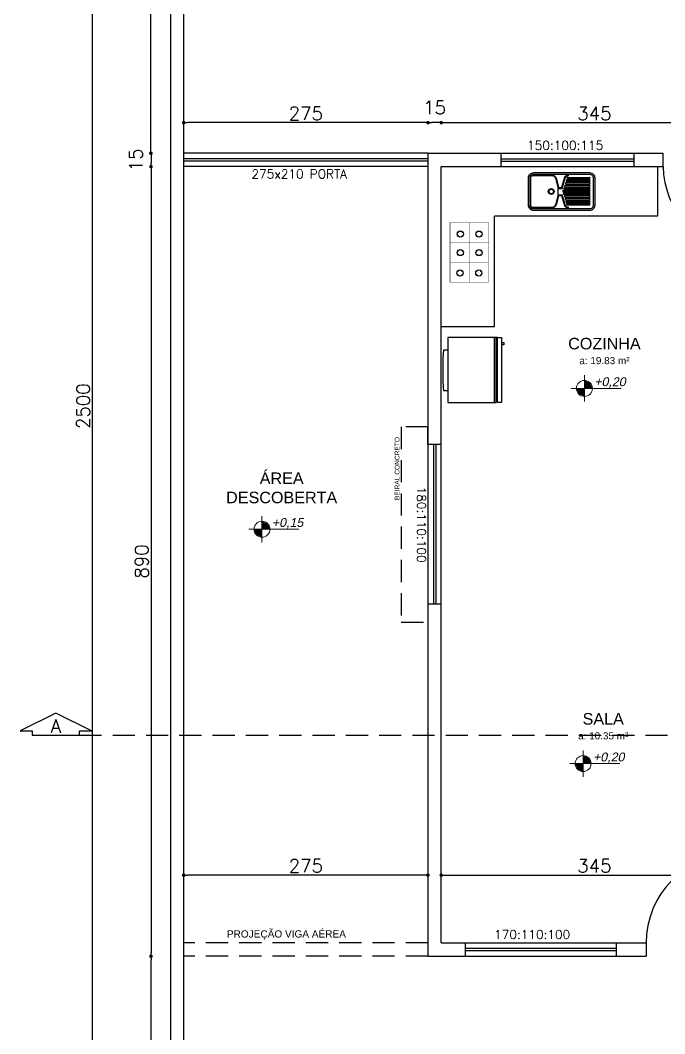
# Model space of a CAD drawing. Header units: millimetres. Extents: x 3314 to 3538, y 1235 to 1314.
# Drawn here: x 3314.19 to 3321.44, y 1286.12 to 1297.54 of the extents above; entities that cross this region are included whole.
import ezdxf

# ---------------------------------------------------------------- set-up
doc = ezdxf.new("R2010")
doc.units = ezdxf.units.MM
doc.linetypes.add('CONTINU', pattern=[0])
doc.linetypes.add('RAYITAS', pattern=[0.375, 0.25, -0.125])
for name, color, linetype in [('04', 4, 'Continuous'), ('05', 5, 'Continuous'), ('CARROS', 7, 'Continuous'), ('Layout-int', 1, 'Continuous'), ('Portas e Janelas', 3, 'Continuous'), ('TextoÁreas', 2, 'Continuous')]:
    doc.layers.add(name, color=color, linetype=linetype)
doc.layers.add('ALVENARIA', color=7, linetype='Continuous', lineweight=30)
doc.layers.add('LAYOUT', color=8, linetype='Continuous', lineweight=13)
doc.styles.add('ROMANS', font='romans.shx')
doc.styles.add('STYLE1', font='Romans.shx')
doc.styles.add('Util2000', font='arial.ttf')
doc.dimstyles.new('1-100', dxfattribs={"dimtxt": 0.15, "dimasz": 0.04, "dimexe": 0.05, "dimexo": 0.1, "dimgap": 0.03, "dimtad": 1, "dimdec": 0, "dimlfac": 100, "dimzin": 5, "dimdsep": 46, "dimtxsty": 'ROMANS', "dimblk": 'DOT', "dimcen": 0, "dimse1": 1, "dimse2": 1, "dimclrd": 1, "dimclre": 1, "dimclrt": 2, "dimadec": 0, "dimazin": 0, "dimtfac": 1, "dimtdec": 0, "dimtofl": 0, "dimtmove": 2, "dimatfit": 3, "dimfxl": 0.04, "dimtolj": 1, "dimtzin": 1, "dimarcsym": 0})

# ---------------------------------------------------------------- blocks, each defined once
blk = doc.blocks.new('ddd')
for points in [[(3138.97, 4519.845), (3138.211, 4519.845, 0.414214), (3138.141, 4519.775), (3138.141, 4519.415, 0.414214), (3138.211, 4519.345), (3138.97, 4519.345, 0.414214), (3139.04, 4519.415), (3139.04, 4519.775, 0.414214)], [(3138.97, 4519.825), (3138.211, 4519.825, 0.414214), (3138.161, 4519.775), (3138.161, 4519.415, 0.414214), (3138.211, 4519.365), (3138.97, 4519.365, 0.414214), (3139.02, 4519.415), (3139.02, 4519.775, 0.414214)]]:
    blk.add_lwpolyline(points, format="xyb", close=True)
for points in [[(3138.516, 4519.775), (3138.217, 4519.775)], [(3138.516, 4519.755), (3138.217, 4519.755)], [(3138.525, 4519.74), (3138.217, 4519.74)], [(3138.525, 4519.72), (3138.217, 4519.72)], [(3138.535, 4519.705), (3138.217, 4519.705)], [(3138.535, 4519.685), (3138.217, 4519.685)], [(3138.544, 4519.67), (3138.217, 4519.67)], [(3138.544, 4519.65), (3138.217, 4519.65)], [(3138.557, 4519.635), (3138.217, 4519.635)], [(3138.557, 4519.615), (3138.217, 4519.615)], [(3138.635, 4519.638), (3138.585, 4519.638)], [(3138.629, 4519.648), (3138.59, 4519.648)], [(3138.635, 4519.638), (3138.635, 4519.552)], [(3138.568, 4519.6), (3138.217, 4519.6)], [(3138.568, 4519.58), (3138.217, 4519.58)], [(3138.552, 4519.565), (3138.217, 4519.565)], [(3138.552, 4519.545), (3138.217, 4519.545)], [(3138.54, 4519.53), (3138.217, 4519.53)], [(3138.54, 4519.51), (3138.217, 4519.51)], [(3138.53, 4519.495), (3138.217, 4519.495)], [(3138.53, 4519.475), (3138.217, 4519.475)], [(3138.635, 4519.552), (3138.585, 4519.552)], [(3138.629, 4519.542), (3138.59, 4519.542)], [(3138.521, 4519.46), (3138.217, 4519.46)], [(3138.521, 4519.44), (3138.217, 4519.44)], [(3138.509, 4519.425), (3138.217, 4519.425)], [(3138.509, 4519.405), (3138.217, 4519.405)]]:
    blk.add_lwpolyline(points)
for points in [[(3138.493, 4519.81), (3138.496, 4519.81, -0.338084), (3138.545, 4519.773), (3138.578, 4519.649, 0.109301), (3138.585, 4519.638)], [(3138.503, 4519.82, -0.308329), (3138.554, 4519.776), (3138.588, 4519.652, 0.055371), (3138.59, 4519.648)], [(3138.629, 4519.648, 0.055371), (3138.631, 4519.652), (3138.665, 4519.776, -0.324096), (3138.72, 4519.82)], [(3138.635, 4519.638, 0.109301), (3138.641, 4519.649), (3138.674, 4519.773, -0.338084), (3138.723, 4519.81), (3138.975, 4519.81, -0.414214), (3139.005, 4519.78), (3139.005, 4519.41, -0.414214), (3138.975, 4519.38), (3138.723, 4519.38, -0.338084), (3138.674, 4519.417), (3138.641, 4519.541, 0.109301), (3138.635, 4519.552)], [(3138.585, 4519.552, 0.109301), (3138.578, 4519.541), (3138.545, 4519.417, -0.338084), (3138.496, 4519.38), (3138.493, 4519.38, -0.414214)], [(3138.59, 4519.542, 0.055371), (3138.588, 4519.538), (3138.554, 4519.414, -0.308329), (3138.503, 4519.37)], [(3138.72, 4519.37, -0.324096), (3138.665, 4519.414), (3138.631, 4519.538, 0.055371), (3138.629, 4519.542)]]:
    blk.add_lwpolyline(points, format="xyb")
for radius in [0.04, 0.03]:
    blk.add_circle((3138.73, 4519.595), radius)
for centre, start, end in [((3138.217, 4519.765), 90, 270), ((3138.516, 4519.765), 270, 90), ((3138.217, 4519.73), 90, 270), ((3138.217, 4519.695), 90, 270), ((3138.217, 4519.66), 90, 270), ((3138.217, 4519.625), 90, 270), ((3138.525, 4519.73), 270, 90), ((3138.535, 4519.695), 270, 90), ((3138.544, 4519.66), 270, 90), ((3138.557, 4519.625), 270, 90), ((3138.217, 4519.59), 90, 270), ((3138.217, 4519.555), 90, 270), ((3138.217, 4519.52), 90, 270), ((3138.217, 4519.485), 90, 270), ((3138.53, 4519.485), 270, 90), ((3138.54, 4519.52), 270, 90), ((3138.552, 4519.555), 270, 90), ((3138.568, 4519.59), 270, 90), ((3138.217, 4519.45), 90, 270), ((3138.217, 4519.415), 90, 270), ((3138.509, 4519.415), 270, 90), ((3138.521, 4519.45), 270, 90)]:
    blk.add_arc(centre, 0.01, start, end)
blk = doc.blocks.new('_Dot')
at = {"color": 0, "linetype": 'ByBlock', "lineweight": -2}
blk.add_line((-0.5, 0), (-1, 0), dxfattribs=at)
at = {"color": 0, "linetype": 'ByBlock', "const_width": 0.5}
blk.add_lwpolyline([(-0.25, 0, 1), (0.25, 0, 1)], format="xyb", close=True, dxfattribs=at)
blk = doc.blocks.new('*D80')
at = {"layer": '04', "color": 1, "lineweight": -2, "transparency": 16777216}
blk.add_line((3318.968, 1287.904), (3322.338, 1287.904), dxfattribs=at)
at = {"layer": 'Defpoints', "color": 0, "transparency": 16777216}
for p in [(3322.378, 1287.904), (3318.928, 1287.14), (3322.378, 1287.14)]:
    blk.add_point(p, dxfattribs=at)
at = {"layer": '04', "color": 1, "lineweight": -2, "transparency": 16777216, "xscale": 0.04, "yscale": 0.04, "zscale": 0.04, "rotation": 180}
blk.add_blockref('_Dot', (3318.928, 1287.904), dxfattribs=at)
at = {"layer": '04', "color": 1, "lineweight": -2, "transparency": 16777216, "xscale": 0.04, "yscale": 0.04, "zscale": 0.04}
blk.add_blockref('_Dot', (3322.378, 1287.904), dxfattribs=at)
at = {"layer": '04', "color": 2, "transparency": 16777216, "insert": (3320.653, 1288.009), "char_height": 0.15, "attachment_point": 5, "style": 'ROMANS'}
blk.add_mtext('\\A1;345', dxfattribs=at)
blk = doc.blocks.new('*D87')
at = {"layer": 'ALVENARIA', "color": 1, "lineweight": -2, "transparency": 16777216}
blk.add_line((3315.659, 1280.88), (3315.659, 1286.95), dxfattribs=at)
at = {"layer": 'Defpoints', "color": 0, "transparency": 16777216}
for p in [(3315.659, 1286.99), (3316.028, 1286.99), (3315.878, 1280.84)]:
    blk.add_point(p, dxfattribs=at)
at = {"layer": 'ALVENARIA', "color": 1, "lineweight": -2, "transparency": 16777216, "xscale": 0.04, "yscale": 0.04, "zscale": 0.04}
for p, rotation in [((3315.659, 1286.99), 90), ((3315.659, 1280.84), 270)]:
    blk.add_blockref('_Dot', p, dxfattribs=dict(at, rotation=rotation))
at = {"layer": 'ALVENARIA', "color": 2, "transparency": 16777216, "insert": (3315.554, 1283.915), "char_height": 0.15, "attachment_point": 5, "rotation": 90, "style": 'ROMANS'}
blk.add_mtext('\\A1;615', dxfattribs=at)
blk = doc.blocks.new('*D90')
at = {"layer": 'ALVENARIA', "color": 1, "lineweight": -2, "transparency": 16777216}
blk.add_line((3315.001, 1280.73), (3315.001, 1305.65), dxfattribs=at)
at = {"layer": 'Defpoints', "color": 0, "transparency": 16777216}
for p in [(3315.001, 1305.69), (3315.878, 1305.69), (3315.878, 1280.69)]:
    blk.add_point(p, dxfattribs=at)
at = {"layer": 'ALVENARIA', "color": 1, "lineweight": -2, "transparency": 16777216, "xscale": 0.04, "yscale": 0.04, "zscale": 0.04}
for p, rotation in [((3315.001, 1305.69), 90), ((3315.001, 1280.69), 270)]:
    blk.add_blockref('_Dot', p, dxfattribs=dict(at, rotation=rotation))
at = {"layer": 'ALVENARIA', "color": 2, "transparency": 16777216, "insert": (3314.896, 1293.19), "char_height": 0.15, "attachment_point": 5, "rotation": 90, "style": 'ROMANS'}
blk.add_mtext('\\A1;2500', dxfattribs=at)
blk = doc.blocks.new('*D91')
at = {"layer": '04', "color": 1, "lineweight": -2, "transparency": 16777216}
blk.add_line((3318.968, 1296.385), (3322.338, 1296.385), dxfattribs=at)
at = {"layer": 'Defpoints', "color": 0, "transparency": 16777216}
for p in [(3322.378, 1296.385), (3322.378, 1296.04), (3318.928, 1295.89)]:
    blk.add_point(p, dxfattribs=at)
at = {"layer": '04', "color": 1, "lineweight": -2, "transparency": 16777216, "xscale": 0.04, "yscale": 0.04, "zscale": 0.04, "rotation": 180}
blk.add_blockref('_Dot', (3318.928, 1296.385), dxfattribs=at)
at = {"layer": '04', "color": 1, "lineweight": -2, "transparency": 16777216, "xscale": 0.04, "yscale": 0.04, "zscale": 0.04}
blk.add_blockref('_Dot', (3322.378, 1296.385), dxfattribs=at)
at = {"layer": '04', "color": 2, "transparency": 16777216, "insert": (3320.653, 1296.49), "char_height": 0.15, "attachment_point": 5, "style": 'ROMANS'}
blk.add_mtext('\\A1;345', dxfattribs=at)
blk = doc.blocks.new('*D92')
at = {"layer": 'ALVENARIA', "color": 1, "lineweight": -2, "transparency": 16777216}
blk.add_line((3318.888, 1296.385), (3318.818, 1296.385), dxfattribs=at)
at = {"layer": 'Defpoints', "color": 0, "transparency": 16777216}
for p in [(3318.778, 1296.385), (3318.778, 1296.04), (3318.928, 1295.89)]:
    blk.add_point(p, dxfattribs=at)
at = {"layer": 'ALVENARIA', "color": 1, "lineweight": -2, "transparency": 16777216, "xscale": 0.04, "yscale": 0.04, "zscale": 0.04, "rotation": 180}
blk.add_blockref('_Dot', (3318.778, 1296.385), dxfattribs=at)
at = {"layer": 'ALVENARIA', "color": 1, "lineweight": -2, "transparency": 16777216, "xscale": 0.04, "yscale": 0.04, "zscale": 0.04}
blk.add_blockref('_Dot', (3318.928, 1296.385), dxfattribs=at)
at = {"layer": 'ALVENARIA', "color": 2, "transparency": 16777216, "insert": (3318.853, 1296.555), "char_height": 0.15, "attachment_point": 5, "style": 'ROMANS'}
blk.add_mtext('\\A1;15', dxfattribs=at)
blk = doc.blocks.new('*D99')
at = {"layer": 'ALVENARIA', "color": 1, "lineweight": -2, "transparency": 16777216}
blk.add_line((3315.659, 1296), (3315.659, 1295.93), dxfattribs=at)
at = {"layer": 'Defpoints', "color": 0, "transparency": 16777216}
for p in [(3316.028, 1296.04), (3315.659, 1295.89), (3316.028, 1295.89)]:
    blk.add_point(p, dxfattribs=at)
at = {"layer": 'ALVENARIA', "color": 1, "lineweight": -2, "transparency": 16777216, "xscale": 0.04, "yscale": 0.04, "zscale": 0.04}
for p, rotation in [((3315.659, 1296.04), 90), ((3315.659, 1295.89), 270)]:
    blk.add_blockref('_Dot', p, dxfattribs=dict(at, rotation=rotation))
at = {"layer": 'ALVENARIA', "color": 2, "transparency": 16777216, "insert": (3315.489, 1295.965), "char_height": 0.15, "attachment_point": 5, "rotation": 90, "style": 'ROMANS'}
blk.add_mtext('\\A1;15', dxfattribs=at)
blk = doc.blocks.new('*D100')
at = {"layer": 'ALVENARIA', "color": 1, "lineweight": -2, "transparency": 16777216}
blk.add_line((3315.659, 1295.85), (3315.659, 1287.03), dxfattribs=at)
at = {"layer": 'Defpoints', "color": 0, "transparency": 16777216}
for p in [(3316.028, 1295.89), (3315.659, 1286.99), (3316.028, 1286.99)]:
    blk.add_point(p, dxfattribs=at)
at = {"layer": 'ALVENARIA', "color": 1, "lineweight": -2, "transparency": 16777216, "xscale": 0.04, "yscale": 0.04, "zscale": 0.04}
for p, rotation in [((3315.659, 1295.89), 90), ((3315.659, 1286.99), 270)]:
    blk.add_blockref('_Dot', p, dxfattribs=dict(at, rotation=rotation))
at = {"layer": 'ALVENARIA', "color": 2, "transparency": 16777216, "insert": (3315.554, 1291.44), "char_height": 0.15, "attachment_point": 5, "rotation": 90, "style": 'ROMANS'}
blk.add_mtext('\\A1;890', dxfattribs=at)
blk = doc.blocks.new('*D125')
at = {"layer": 'ALVENARIA', "color": 1, "lineweight": -2, "transparency": 16777216}
blk.add_line((3318.738, 1296.385), (3316.068, 1296.385), dxfattribs=at)
at = {"layer": 'Defpoints', "color": 0, "transparency": 16777216}
for p in [(3316.028, 1296.385), (3316.028, 1296.04), (3318.778, 1296.04)]:
    blk.add_point(p, dxfattribs=at)
at = {"layer": 'ALVENARIA', "color": 1, "lineweight": -2, "transparency": 16777216, "xscale": 0.04, "yscale": 0.04, "zscale": 0.04, "rotation": 180}
blk.add_blockref('_Dot', (3316.028, 1296.385), dxfattribs=at)
at = {"layer": 'ALVENARIA', "color": 1, "lineweight": -2, "transparency": 16777216, "xscale": 0.04, "yscale": 0.04, "zscale": 0.04}
blk.add_blockref('_Dot', (3318.778, 1296.385), dxfattribs=at)
at = {"layer": 'ALVENARIA', "color": 2, "transparency": 16777216, "insert": (3317.403, 1296.49), "char_height": 0.15, "attachment_point": 5, "style": 'ROMANS'}
blk.add_mtext('\\A1;275', dxfattribs=at)
blk = doc.blocks.new('*D101')
at = {"layer": 'ALVENARIA', "color": 1, "lineweight": -2, "transparency": 16777216}
blk.add_line((3318.738, 1287.904), (3316.068, 1287.904), dxfattribs=at)
at = {"layer": 'Defpoints', "color": 0, "transparency": 16777216}
for p in [(3316.028, 1287.904), (3316.028, 1287.856), (3318.778, 1286.99)]:
    blk.add_point(p, dxfattribs=at)
at = {"layer": 'ALVENARIA', "color": 1, "lineweight": -2, "transparency": 16777216, "xscale": 0.04, "yscale": 0.04, "zscale": 0.04, "rotation": 180}
blk.add_blockref('_Dot', (3316.028, 1287.904), dxfattribs=at)
at = {"layer": 'ALVENARIA', "color": 1, "lineweight": -2, "transparency": 16777216, "xscale": 0.04, "yscale": 0.04, "zscale": 0.04}
blk.add_blockref('_Dot', (3318.778, 1287.904), dxfattribs=at)
at = {"layer": 'ALVENARIA', "color": 2, "transparency": 16777216, "insert": (3317.403, 1288.009), "char_height": 0.15, "attachment_point": 5, "style": 'ROMANS'}
blk.add_mtext('\\A1;275', dxfattribs=at)
blk = doc.blocks.new('*D134')
at = {"layer": 'ALVENARIA', "color": 1, "lineweight": -2, "transparency": 16777216}
blk.add_line((3315.657, 1296.08), (3315.657, 1300.45), dxfattribs=at)
at = {"layer": 'Defpoints', "color": 0, "transparency": 16777216}
for p in [(3315.657, 1300.49), (3316.028, 1300.49), (3316.028, 1296.04)]:
    blk.add_point(p, dxfattribs=at)
at = {"layer": 'ALVENARIA', "color": 1, "lineweight": -2, "transparency": 16777216, "xscale": 0.04, "yscale": 0.04, "zscale": 0.04}
for p, rotation in [((3315.657, 1300.49), 90), ((3315.657, 1296.04), 270)]:
    blk.add_blockref('_Dot', p, dxfattribs=dict(at, rotation=rotation))
at = {"layer": 'ALVENARIA', "color": 2, "transparency": 16777216, "insert": (3315.552, 1298.265), "char_height": 0.15, "attachment_point": 5, "rotation": 90, "style": 'ROMANS'}
blk.add_mtext('\\A1;445', dxfattribs=at)
blk = doc.blocks.new('Cotap')
for p, q in [((0, 148), (0, -148)), ((-148, 0), (414, 0))]:
    blk.add_line(p, q)
blk.add_circle((0, 0), 90)
at = {"layer": 'Layout-int', "color": 0}
for points in [[(0, 0), (0, 90), (90, 0), (64, 64)], [(0, 0), (-90, 0), (0, -90), (-64, -64)]]:
    blk.add_solid(points, dxfattribs=at)
at = {"style": 'Util2000', "oblique": 12, "flags": 8}
blk.add_attdef('COTA', (112, 25), '', height=100, dxfattribs=at)

msp = doc.modelspace()

# ---------------------------------------------------------------- linework, layer by layer
for p, q in [((3321.363, 1295.331), (3319.528, 1295.331)), ((3319.546, 1293.962), (3319.002, 1293.962)), ((3319.002, 1293.962), (3319.002, 1293.232)), ((3319.546, 1293.232), (3319.546, 1293.962)), ((3319.562, 1293.962), (3319.546, 1293.962)), ((3319.562, 1293.232), (3319.562, 1293.962)), ((3319.562, 1293.962), (3319.608, 1293.962)), ((3319.608, 1293.962), (3319.608, 1293.232)), ((3319.608, 1293.907), (3319.632, 1293.907)), ((3319.632, 1293.907), (3319.632, 1293.882)), ((3318.951, 1293.725), (3318.958, 1293.825)), ((3318.958, 1293.825), (3319.002, 1293.825)), ((3319.632, 1293.882), (3319.608, 1293.882)), ((3318.951, 1293.463), (3318.951, 1293.725)), ((3318.958, 1293.363), (3318.951, 1293.463)), ((3319.002, 1293.363), (3318.958, 1293.363)), ((3319.002, 1293.232), (3319.546, 1293.232)), ((3319.608, 1293.232), (3319.562, 1293.232))]:
    msp.add_line(p, q)
msp.add_lwpolyline([(3321.363, 1295.89), (3321.363, 1295.331)])
at = {"const_width": 0.005}
for points in [[(3319.461, 1295.261), (3319.027, 1295.261), (3319.027, 1294.588), (3319.461, 1294.588), (3319.461, 1295.258)], [(3319.127, 1295.144), (3319.111, 1295.16)], [(3319.157, 1295.144), (3319.173, 1295.16)], [(3319.25, 1295.258), (3319.25, 1294.585)], [(3319.339, 1295.144), (3319.323, 1295.16)], [(3319.369, 1295.144), (3319.385, 1295.16)], [(3319.127, 1295.114), (3319.111, 1295.098)], [(3319.157, 1295.114), (3319.173, 1295.098)], [(3319.339, 1295.114), (3319.322, 1295.098)], [(3319.368, 1295.114), (3319.385, 1295.098)], [(3319.464, 1295.034), (3319.03, 1295.034)], [(3319.127, 1294.936), (3319.111, 1294.952)], [(3319.157, 1294.936), (3319.173, 1294.952)], [(3319.339, 1294.936), (3319.323, 1294.952)], [(3319.369, 1294.936), (3319.385, 1294.952)], [(3319.127, 1294.903), (3319.111, 1294.887)], [(3319.157, 1294.902), (3319.173, 1294.886)], [(3319.339, 1294.903), (3319.322, 1294.887)], [(3319.368, 1294.902), (3319.385, 1294.886)], [(3319.461, 1294.812), (3319.03, 1294.812)], [(3319.124, 1294.705), (3319.108, 1294.721)], [(3319.154, 1294.704), (3319.17, 1294.72)], [(3319.336, 1294.705), (3319.32, 1294.721)], [(3319.366, 1294.704), (3319.382, 1294.72)], [(3319.124, 1294.675), (3319.108, 1294.659)], [(3319.154, 1294.674), (3319.17, 1294.658)], [(3319.336, 1294.675), (3319.319, 1294.659)], [(3319.365, 1294.674), (3319.382, 1294.658)]]:
    msp.add_lwpolyline(points, dxfattribs=at)
at = {"flags": 128}
for points in [[(3318.866, 1290.957), (3318.84, 1290.957)], [(3319.2, 1287.052), (3319.2, 1287.078)]]:
    msp.add_lwpolyline(points, dxfattribs=at)
for centre in [(3319.142, 1295.129), (3319.354, 1295.129), (3319.142, 1294.921), (3319.354, 1294.921), (3319.139, 1294.69), (3319.351, 1294.69)]:
    msp.add_circle(centre, 0.0348)
at = {"color": 2}
msp.add_arc((3322.328, 1295.89), 0.9, 180.0114, 268.6995, dxfattribs=at)
at = {"layer": '04', "linetype": 'RAYITAS'}
msp.add_line((3314.853, 1289.481), (3328.414, 1289.481), dxfattribs=at)
at = {"layer": '05', "linetype": 'ByBlock'}
msp.add_lwpolyline([(3314.32, 1289.481), (3314.853, 1289.481), (3314.853, 1289.531), (3314.987, 1289.531), (3314.587, 1289.731), (3314.187, 1289.531), (3314.32, 1289.531), (3314.32, 1289.481)], dxfattribs=at)
at = {"layer": 'ALVENARIA'}
for p, q in [((3315.878, 1305.69), (3315.878, 1280.69)), ((3316.028, 1280.84), (3316.028, 1300.49)), ((3318.778, 1296.04), (3321.427, 1296.04)), ((3318.778, 1296.04), (3318.778, 1286.99)), ((3321.427, 1295.89), (3321.427, 1296.04)), ((3318.928, 1287.14), (3318.928, 1295.89)), ((3318.928, 1295.89), (3321.427, 1295.89)), ((3318.928, 1294.089), (3319.528, 1294.089)), ((3318.778, 1292.757), (3318.778, 1292.957)), ((3318.928, 1287.14), (3321.236, 1287.14)), ((3321.236, 1287.14), (3321.236, 1286.99)), ((3318.778, 1286.99), (3321.236, 1286.99))]:
    msp.add_line(p, q, dxfattribs=at)
at = {"layer": 'ALVENARIA', "linetype": 'CONTINU'}
for p, q in [((3318.778, 1296.04), (3316.028, 1296.04)), ((3318.778, 1295.89), (3316.028, 1295.89))]:
    msp.add_line(p, q, dxfattribs=at)
at = {"layer": 'ALVENARIA', "linetype": 'RAYITAS'}
for p, q in [((3318.778, 1292.957), (3318.478, 1292.957)), ((3318.478, 1292.957), (3318.478, 1290.757)), ((3318.478, 1290.757), (3318.778, 1290.757)), ((3318.778, 1287.14), (3316.028, 1287.14)), ((3318.778, 1286.99), (3316.028, 1286.99))]:
    msp.add_line(p, q, dxfattribs=at)
at = {"layer": 'CARROS'}
for p, q in [((3319.528, 1294.089), (3319.528, 1295.331)), ((3319.528, 1293.229), (3319.528, 1293.962))]:
    msp.add_line(p, q, dxfattribs=at)
at = {"layer": 'Portas e Janelas'}
for p, q in [((3319.602, 1295.89), (3319.602, 1296.04)), ((3321.102, 1295.89), (3321.102, 1296.04)), ((3318.928, 1292.757), (3318.778, 1292.757)), ((3318.928, 1290.957), (3318.778, 1290.957)), ((3319.2, 1286.99), (3319.2, 1287.14)), ((3320.9, 1286.99), (3320.9, 1287.14))]:
    msp.add_line(p, q, dxfattribs=at)
at = {"layer": 'Portas e Janelas', "color": 2}
for points in [[(3318.778, 1295.978), (3316.028, 1295.978)], [(3319.602, 1295.978), (3321.102, 1295.978)], [(3318.778, 1295.952), (3316.028, 1295.952)], [(3319.602, 1295.952), (3321.102, 1295.952)], [(3318.84, 1292.757), (3318.84, 1290.957)], [(3318.866, 1292.757), (3318.866, 1290.957)], [(3320.9, 1287.078), (3319.2, 1287.078)], [(3320.9, 1287.052), (3319.2, 1287.052)]]:
    msp.add_lwpolyline(points, dxfattribs=at)
msp.add_arc((3322.237, 1287.139), 1.001, 91.1954, 179.962, dxfattribs=at)

# ---------------------------------------------------------------- block references
at = {"color": 6, "xscale": 0.8380609640913108, "yscale": 0.8380609640913108, "zscale": 0.8380609640913108, "rotation": 180}
msp.add_blockref('ddd', (5950.614, 5083.305), dxfattribs=at)
at = {"layer": 'LAYOUT', "color": 1, "xscale": 0.001, "yscale": 0.001, "zscale": 0.001}
for p, values in [((3320.54, 1293.39), {'COTA': '+0,20'}), ((3316.909, 1291.803), {'COTA': '+0,15'}), ((3320.526, 1289.161), {'COTA': '+0,20'})]:
    msp.add_blockref('Cotap', p, dxfattribs=at).add_auto_attribs(values)

# ---------------------------------------------------------------- texts
at = {"layer": '04', "insert": (3318.431, 1292.487), "char_height": 0.05325, "width": 2.32753, "attachment_point": 5, "rotation": 90, "style": 'ROMANS'}
msp.add_mtext('{\\fArial|b0|i0|c0|p34;BEIRAL CONCRETO}', dxfattribs=at)
at = {"layer": '04', "insert": (3317.184, 1287.229), "char_height": 0.08109, "width": 3.54482, "attachment_point": 5, "style": 'ROMANS'}
msp.add_mtext('{\\fArial|b0|i0|c0|p34;PROJEÇÃO VIGA AÉREA}', dxfattribs=at)
at = {"layer": '05', "color": 2, "insert": (3314.587, 1289.584), "char_height": 0.15, "width": 0.1, "attachment_point": 5, "style": 'ROMANS'}
msp.add_mtext('A', dxfattribs=at)
at = {"layer": 'Portas e Janelas', "color": 2, "linetype": 'Continuous', "ltscale": 0.25, "style": 'STYLE1'}
for s, p in [('150:100:115', (3319.895, 1296.079)), ('275x210 PORTA', (3316.791, 1295.757)), ('170:110:100', (3319.523, 1287.185))]:
    msp.add_text(s, height=0.1, dxfattribs=at).set_placement(p)
msp.add_text('180:110:100', height=0.1, rotation=270, dxfattribs=at).set_placement((3318.655, 1292.283))
at = {"layer": 'TextoÁreas', "char_height": 0.13, "attachment_point": 5, "style": 'Util2000'}
for s, insert in [('COZINHA\\P{\\H0.61538x;a: 19.83 m²}', (3320.766, 1293.811)), ('ÁREA \\PDESCOBERTA', (3317.131, 1292.268)), ('SALA\\P{\\H0.61538x;a: 10.35 m²}', (3320.752, 1289.582))]:
    msp.add_mtext(s, dxfattribs=dict(at, insert=insert))

# ---------------------------------------------------------------- dimensions: what is measured, and where the dimension line sits
at = {"layer": '04'}
for base, p1, p2, picture, middle in [((3322.378, 1296.385), (3318.928, 1295.89), (3322.378, 1296.04), '*D91', (3320.653, 1296.49)), ((3322.378, 1287.904), (3318.928, 1287.14), (3322.378, 1287.14), '*D80', (3320.653, 1288.009))]:
    dim = msp.add_linear_dim(base=base, p1=p1, p2=p2, angle=180, dimstyle='1-100', dxfattribs=at)
    dim.commit()
    dim.dimension.update_dxf_attribs({"geometry": picture, "text_midpoint": middle})
at = {"layer": 'ALVENARIA'}
for base, p1, p2, angle, picture, middle in [((3315.001, 1305.69), (3315.878, 1280.69), (3315.878, 1305.69), 90, '*D90', (3314.896, 1293.19)), ((3315.657, 1300.49), (3316.028, 1296.04), (3316.028, 1300.49), 90, '*D134', (3315.552, 1298.265)), ((3318.778, 1296.385), (3318.928, 1295.89), (3318.778, 1296.04), 180, '*D92', (3318.853, 1296.555)), ((3315.659, 1295.89), (3316.028, 1296.04), (3316.028, 1295.89), 90, '*D99', (3315.489, 1295.965)), ((3315.659, 1286.99), (3316.028, 1295.89), (3316.028, 1286.99), 90, '*D100', (3315.554, 1291.44)), ((3315.659, 1286.99), (3315.878, 1280.84), (3316.028, 1286.99), 90, '*D87', (3315.554, 1283.915))]:
    dim = msp.add_linear_dim(base=base, p1=p1, p2=p2, angle=angle, dimstyle='1-100', override={"dimfxlon": 1}, dxfattribs=at)
    dim.commit()
    dim.dimension.update_dxf_attribs({"geometry": picture, "text_midpoint": middle})
for base, p1, p2, picture, middle in [((3316.028, 1296.385), (3318.778, 1296.04), (3316.028, 1296.04), '*D125', (3317.403, 1296.49)), ((3316.028, 1287.904), (3318.778, 1286.99), (3316.028, 1287.856), '*D101', (3317.403, 1288.009))]:
    dim = msp.add_linear_dim(base=base, p1=p1, p2=p2, dimstyle='1-100', override={"dimfxlon": 1}, dxfattribs=at)
    dim.commit()
    dim.dimension.update_dxf_attribs({"geometry": picture, "text_midpoint": middle})

doc.saveas('drawing.dxf')
